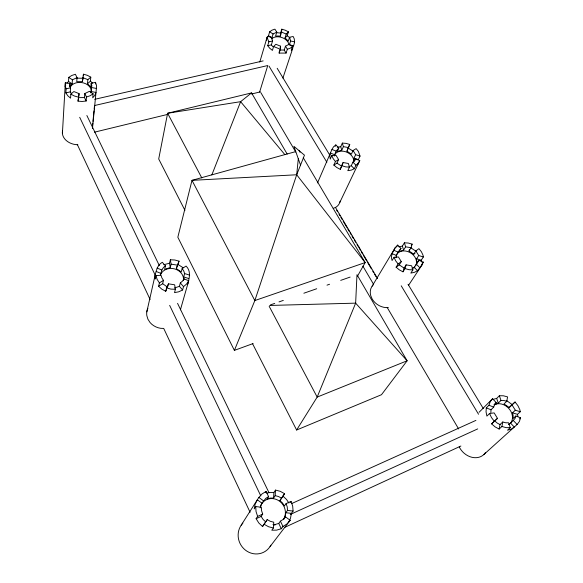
<?xml version="1.0" encoding="UTF-8"?>
<svg xmlns="http://www.w3.org/2000/svg" width="583" height="583" viewBox="0 0 583 583"><rect width="100%" height="100%" fill="white"/><g stroke="black" fill="none" stroke-linecap="round" stroke-linejoin="round"><path stroke-width="0.87" d="M92.457 128.552L96.392 88.427L96.487 85.373L95.532 82.341L91.167 83.303L90.802 87.326L87.501 83.697L87.851 79.652L90.795 77.145L87.341 75.324L83.442 74.201L82.363 81.635L76.752 81.7L77.043 77.641L75.396 74.274L71.782 75.469L68.772 77.364L68.517 81.431L66.877 83.274M90.839 92.923L91.83 85.431L91.167 83.303M62.396 133.594L65.347 82.684L70.018 83.551L69.909 85.701L70.55 87.844L70.288 91.888L71.636 93.878M272.961 524.43L275.526 524.387L278.747 523.425L280.416 521.173L283.243 519.366L285.459 516.844L290.181 520.284L287.018 523.906L282.981 526.507L281.298 528.73L276.685 530.122L271.787 530.209L273.42 527.987L273.74 522.193L270.352 521.333L267.24 519.606L262.539 526.522L258.83 523.017L256.105 518.695L257.628 516.407L262.707 514.119L261.592 510.744L261.359 507.246L255.718 506.561L254.217 508.908L255.172 504.106L257.329 499.82L261.971 503.209L260.149 507.902M241.173 525.217L258.845 497.43L262.051 493.918L266.088 491.433L268.588 496.621L267.014 499.004L270.206 498.086L273.573 498.05L275.183 495.667L275.489 490.092L280.234 491.309L284.591 493.714L279.927 500.586L282.493 502.976L284.409 505.935L286.093 503.595L291.034 501.373L292.681 506.117L293.096 511.08L291.362 513.375L290.516 518.185L288.454 522.543M65.347 82.684L65.179 85.759L66.083 88.827L65.843 92.872L67.766 95.729L70.572 98.163L70.835 94.133L73.873 91.546L79.099 93.637L78.02 101.143L82.137 101.478L86.138 101.005L86.488 97.004L84.805 93.557L89.432 91.327L93.098 93.805L92.719 97.806L94.847 95.306L95.998 92.435L91.385 91.589M273.573 498.05L273.879 492.504L275.489 490.092M490.85 412.589L491.01 409.776L493.699 407.131L494.61 404.617L496.206 402.576L492.555 398.75L479.066 412.298M492.555 398.75L490.267 401.643L488.955 405.229L486.295 407.889L486.047 411.911L486.9 416.109L489.574 413.485L494.151 412.902L497.474 418.354L494.748 420.948L497.219 423.061L500.025 424.562L502.779 421.983L505.738 422.777L508.624 422.806L510.285 427.667L507.48 430.218L511.211 429.146L514.293 427.055L510.599 423.178L508.442 424.635M69.814 86.794L70.018 83.551M70.047 86.933L72.139 83.879L72.409 79.82L77.043 77.641M259.778 62.053L266.956 37.822L268.501 35.687L269.667 31.781L271.991 30.163L274.921 29.15L276.765 32.131L275.577 36.029L280.372 36.037L280.576 33.078L281.786 29.186L285.262 30.221L288.454 31.861L286.26 34.033L285.029 37.91L288.315 41.145L289.569 37.268L293.176 36.481C296.077 40.861 293.788 46.4 291.296 50.357L292.571 46.509L289.124 44.286L285.459 46.188L287.339 49.227L286.085 53.082L279.162 53.097L279.272 51.581M279.162 53.097L280.387 49.234L280.598 46.188L275.868 44.286L273.609 46.516L272.421 50.393L269.71 48.221L267.699 45.7L268.865 41.808L267.692 39.105L267.429 36.416L271.54 37.232L272.553 41.007L271.365 44.891L272.771 46.647M280.372 36.037L281.582 32.152L281.786 29.186M78.02 101.143L79.099 93.637M83.318 75.819L83.442 74.201M86.138 101.005L84.469 97.565L84.805 93.557M87.501 83.697L90.431 81.19L90.795 77.145M95.379 83.952L95.532 82.341M92.369 127.531L92.799 123.13M92.967 121.373L93.397 116.972M93.572 115.215L94.001 110.814M94.176 109.05L94.519 105.538L267.765 65.536L259.617 92.056M295.61 151.638L191.989 180.344L177.837 237.23L234.381 350.376L254.844 300.551L296.696 174.769L298.299 158.707M396.025 257.744C396.389 254.217 398.641 250.981 400.973 248.424L397.715 245.086L395.376 247.418L372.136 286.144M395.376 247.418C393.226 251.506 390.187 255.667 392.075 260.528L394.05 257.271L398.437 256.965L401.279 261.636L399.26 264.871L396.105 267.196L399.297 269.856L402.984 271.809L405.032 268.595L406.111 264.864L411.62 265.775L412.917 269.893L410.833 273.092L414.44 272.334L417.494 270.709L421.91 265.105L423.294 262.117L418.893 260.353L416.787 263.582L416.626 258.765L418.718 255.529L415.854 250.916L418.937 248.649L421.414 251.776L423.032 255.223L423.353 256.979L421.239 260.215L421.553 261.971M358.071 164.144L358.326 162.664M354.049 161.79L353.968 158.233L355.637 154.663L353.072 150.531L356.133 148.621L358.385 151.442L360.039 156.076L358.348 159.633L353.968 158.233M286.093 503.595L287.237 506.926L287.521 510.402L285.823 512.705L285.218 516.072L283.761 519.118L285.459 516.844M489.574 413.485L491.484 417.588L494.318 421.29L491.6 423.877L495.135 426.909L499.15 429.059L501.912 426.501L502.779 421.983M483.883 454.514L517.128 424.49L519.366 421.516L520.604 417.88L515.853 415.985L513.04 418.579L513.164 415.752L512.523 412.837L517.464 414.345L520.284 411.736L519.825 409.645L517.879 405.615L515.051 401.993L509.214 407.488L504.011 403.932L506.751 401.279L507.582 396.914L503.435 395.791L499.369 395.726L496.672 398.408L492.978 399.413M334.292 156.084L336.129 151.121L338.832 147.929L335.83 144.905L333.476 146.894L331.96 149.445L317.509 182.938M499.15 429.059L500.025 424.562M82.363 81.635L83.121 78.253L76.694 78.166M146.807 311.861L155.122 275.161C156.39 270.293 157.446 264.937 162.314 262.299L165.47 265.921L164.646 269.346L170.258 267.582L171.118 264.15L170.367 259.792L174.776 259.996L179.047 261.169L176.321 268.537L181.226 271.962L182.144 268.559L186.079 266.067C191.275 271.117 189.315 278.091 187.755 284.103M166.483 289.642L165.718 291.274L161.819 289.161L158.62 286.275L162.657 283.717L163.48 280.336L161.877 277.909L161.032 275.256L155.931 275.613L155.158 279.024L155.122 275.161M160.449 275.103C161.302 271.627 162.016 267.808 165.47 265.921M158.62 286.275L159.421 282.901L163.48 280.336M170.258 267.582L169.522 263.239L170.367 259.792M165.718 291.274L166.563 287.922L168.465 283.841L174.645 284.796L175.41 289.292L174.521 292.63L178.799 291.784L182.596 289.984L183.528 286.639L186.596 284.016L188.717 280.744L183.966 278.842L182.472 281.13L180.322 282.959L179.404 286.319L174.506 288.009M167.831 286.362L168.465 283.841M176.321 268.537L179.047 261.169M266.956 37.822L266.278 40.314L267.429 36.416M183.762 279.643L183.689 276.961L184.622 273.573L183.747 270.942L182.144 268.559M183.499 280.525L183.966 278.842M180.409 309.85L188.717 280.744M402.984 271.809L404.07 268.085L406.111 264.864M415.016 253.262L413.784 254.166L409.033 251.003L409.448 249.56M409.033 251.003L411.073 247.731L412.123 244.124L408.238 243.024L404.376 242.82L402.365 246.106L398.794 246.806M276.765 32.131L273.084 33.982L271.911 37.88L268.501 35.687M280.11 47.733L280.598 46.188M285.029 37.91L287.215 35.745L288.454 31.861M286.085 53.082L284.212 50.043L285.459 46.188M289.569 37.268L290.618 41.021L289.365 44.891L293.417 45.693M282.893 78.107L292.797 48.2M515.853 415.985L514.986 418.521L510.599 423.178M334.555 154.714L330.401 153.052L329.832 155.989L330.24 159.123L331.8 155.53L336.034 155.377L338.585 159.56L335.436 161.52L333.848 165.098L336.814 167.525L340.29 169.34L343.103 162.533L348.372 163.48L349.45 167.139L347.796 170.681L351.301 170.119L354.311 168.771L355.987 165.229L358.312 163.182L359.769 160.595L355.594 158.919L352.941 162.154L351.279 165.71L349.173 166.651M353.072 150.531L351.418 154.109L346.965 151.194L348.124 148.046L353.298 151.252M340.29 169.34L343.103 162.533M346.965 151.194L349.749 144.446L346.054 143.374L342.338 143.09L340.742 146.697L341.784 150.246L337.244 151.529L338.832 147.929M211.848 174.9L240.611 101.675L251.55 92.916L287.164 154.036M357.576 275.992L365.162 262.576L296.696 174.769L304.472 155.165L293.912 146.326L300.529 165.106M65.107 86.743L65.719 85.315M335.203 146.348L335.83 144.905M341.784 150.246L343.387 146.646L342.338 143.09M333.848 165.098L336.981 163.138L338.585 159.56M348.445 147.324L349.749 144.446M418.893 260.353L414.207 267.327L412.064 268.464M354.93 160.347L355.594 158.919M339.743 202.556L359.769 160.595M358.625 246.565L360.279 250.078M396.527 247.061L397.715 245.086M400.973 248.424L398.976 251.696L403.618 250.1L405.637 246.82L404.376 242.82M396.105 267.196L398.109 263.961L401.279 261.636M411.306 245.436L412.123 244.124M296.616 430.014L317.174 397.089L355.645 303.145L356.978 274.688L407.123 360.782L381.486 394.713L296.616 430.014L252.658 343.904M413.784 254.166L415.854 250.916M265.309 492.635L266.088 491.433M261.971 503.209L265.761 498.37L268.588 496.621M421.174 265.338L423.294 262.117M408.413 285.517L421.91 265.105M279.927 500.586L284.591 493.714M262.539 526.522L267.24 519.606M256.105 518.695L261.155 516.421L262.707 514.119M290.174 502.546L291.034 501.373M270.089 546.526L290.181 520.284M494.056 404.704L496.206 402.576M494.238 404.77L498.268 403.108L500.979 400.448L503.836 400.485L506.751 401.279M509.214 407.488L511.991 404.842L515.328 410.221L520.284 411.736M515.051 401.993L512.268 404.646L506.423 400.434M512.523 412.837L515.328 410.221M491.6 423.877L497.474 418.354M519.468 418.915L520.604 417.88M292.571 46.509L290.276 48.17L287.339 49.227M93.098 93.805L90.11 95.75L86.488 97.004M333.228 208.437L336.107 207.096A14.109 11.084 24.2 0 0 340.122 201.15M284.351 527.535L460.883 446.031M290.298 514.461L477.71 428.899M163.779 264.711L169.522 263.239M291.42 503.676L475.917 420.387M234.381 350.376L253.124 343.54M270.461 304.88L274.739 303.386M279.024 301.892L283.309 300.398M303.867 293.22L316.715 288.738M326.997 285.153L329.57 284.256M340.705 280.372L350.128 277.078M266.81 493.189L269.084 492.54L273.879 492.504M251.55 92.916L167.613 113.262L158.707 158.977L184.935 210.332M94.497 132.166L167.787 114.363M251.674 93.987L260.39 91.866M94.694 99.314L263.144 60.902M65.843 92.872L70.288 91.888M66.083 88.827L70.55 87.844M267.699 45.7L271.365 44.891M268.865 41.808L272.553 41.007M337.273 147.215L340.742 146.697M84.469 97.565L78.792 97.66M284.212 50.043L279.381 50.058M296.696 174.769L191.989 180.344L254.844 300.551L365.162 262.576L303.255 157.716M269.652 305.456L355.645 303.145L407.123 360.782L317.174 397.089L269.171 306.279M510.285 427.667L506.153 427.638L501.912 426.501M175.41 289.292L170.921 289.11L166.563 287.922M171.118 264.15L177.203 265.112M412.917 269.893L408.989 269.703L405.032 268.595M405.637 246.82L411.073 247.731M349.45 167.139L345.675 166.869L341.908 165.783M343.387 146.646L348.59 147.601M277.071 32.714L280.576 33.078M287.521 510.402L293.096 511.08M285.823 512.705L291.362 513.375M91.75 87.567L96.392 88.427M290.618 41.021L294.692 41.83M273.42 527.987L268.566 526.748L264.114 524.277M275.183 495.667L278.521 496.527L281.582 498.217M78.319 97.135L74.354 95.991L70.835 94.133M82.691 77.59L87.851 79.652M280.387 49.234L273.609 46.516M281.582 32.152L286.26 34.033M183.689 276.961L188.724 278.514M184.622 273.573L189.686 275.132M418.718 255.529L423.353 256.979M416.626 258.765L421.239 260.215M355.637 154.663L360.039 156.076M157.016 268.078L161.775 269.973M156.237 271.503L160.966 273.398M488.955 405.229L493.699 407.131M486.295 407.889L491.01 409.776M331.96 149.445L336.129 151.121M393.926 250.362L398.335 252.126M391.958 253.641L396.338 255.398M341.485 166.097L336.981 163.138M410.804 247.782L416.226 251.39M404.07 268.085L399.26 264.871M178.15 264.609L183.244 267.794M167.62 287.2L162.657 283.717M269.667 31.781L273.084 33.982M68.772 77.364L72.409 79.82M68.517 81.431L72.139 83.879M258.845 497.43L263.523 500.841M287.215 35.745L289.897 37.866M90.431 81.19L92.661 83.092M282.93 496.104L286.581 499.514L288.862 503.012M265.659 521.872L263.064 519.431L261.155 516.421M352.941 162.154L355.987 165.229M351.279 165.71L354.311 168.771M416.298 264.114L419.607 267.502M414.207 267.327L417.494 270.709M513.412 420.598L517.128 424.49M180.322 282.959L183.528 286.639M179.404 286.319L182.596 289.984M284.839 154.59L240.611 101.675L167.613 113.262L201.82 177.946M335.436 161.52L333.177 158.649L331.8 155.53M398.109 263.961L395.631 260.769L394.05 257.271M159.421 282.901L157.133 279.425L155.931 275.613M277.173 68.277L329.723 155.027M408.027 284.285L483.285 408.508M269.025 66.134L326.866 162.242M401.228 285.801L478.541 414.251M335.444 207.402L377.616 278.645M336.683 210.208L337.608 211.767M339 214.114L339.925 215.674M340.851 217.24L342.236 219.587M343.161 221.146L346.863 227.399M347.789 228.966L349.173 231.313M350.099 232.872L351.024 234.439M351.95 235.998L353.334 238.345M354.26 239.904L355.645 242.251M357.036 244.598L357.962 246.157M361.205 251.645L362.597 253.991M363.522 255.558L366.765 261.046M367.691 262.605L371.4 268.872M372.792 271.226L373.718 272.793M374.643 274.36L376.035 276.706M299.094 150.676L300.019 152.243M260.849 92.646L295.77 152.017M362.896 266.161L373.448 284.103M387.221 307.525L458.639 428.964M86.86 115.507L159.334 265.608M177.553 303.335L269.04 492.803M280.416 521.173L282.981 526.507M278.747 523.425L281.298 528.73M79.703 117.307L155.523 275.81M169.668 305.375L260.805 495.907M77.248 144.387L150.123 299.494M250.085 512.26L163.714 328.418L160.762 328.331A16.011 14.079 11.4 0 1 150.035 322.501L147.914 319.2L146.814 315.563A16.011 14.079 11.4 0 1 147.871 308.334M459.28 446.775L459.885 448.138A16.616 13.591 47.1 0 0 485.588 452.444M499.369 395.726L500.979 400.448M496.672 398.408L498.268 403.108M257.628 516.407L256.039 511.568L255.718 506.561M402.365 246.106L403.618 250.1M517.464 414.345L517.923 416.43M270.862 545.214A18.153 17.177 61.7 0 1 245.356 550.075A18.153 17.177 61.7 0 1 242.885 523.119M77.852 144.752A14.837 11.412 6.8 0 1 62.563 130.607M271.62 38.85A9.751 6.909 18.6 0 1 281.29 37.312A9.751 6.909 18.6 0 1 288.84 43.973M70.543 86.605A10.99 8.191 7.8 0 1 83.66 82.968A10.99 8.191 7.8 0 1 91.291 92.588M495.011 404.485A12.367 9.875 45.3 0 1 509.608 409.397A12.367 9.875 45.3 0 1 509.906 423.812M275.118 524.948A13.555 12.709 54.2 0 1 273.42 525.094M260.39 506.015A13.555 12.709 54.2 0 1 278.434 500.454A13.555 12.709 54.2 0 1 283.345 519.679M388.351 307.598A14.961 12.185 32.3 0 1 372.173 298.999L370.737 295.647A14.961 12.185 32.3 0 1 373.164 284.927M414.826 267.065A11.092 8.774 31.5 0 1 413.682 268.129M396.105 255.485A11.092 8.774 31.5 0 1 409.834 252.424A11.092 8.774 31.5 0 1 415.694 265.812M160.77 274.243A11.915 10.224 12.6 0 1 174.623 268.894A11.915 10.224 12.6 0 1 183.528 280.481M334.445 154.976A10.428 7.929 24.1 0 1 345.704 151.769A10.428 7.929 24.1 0 1 353.874 161.302"/></g></svg>
